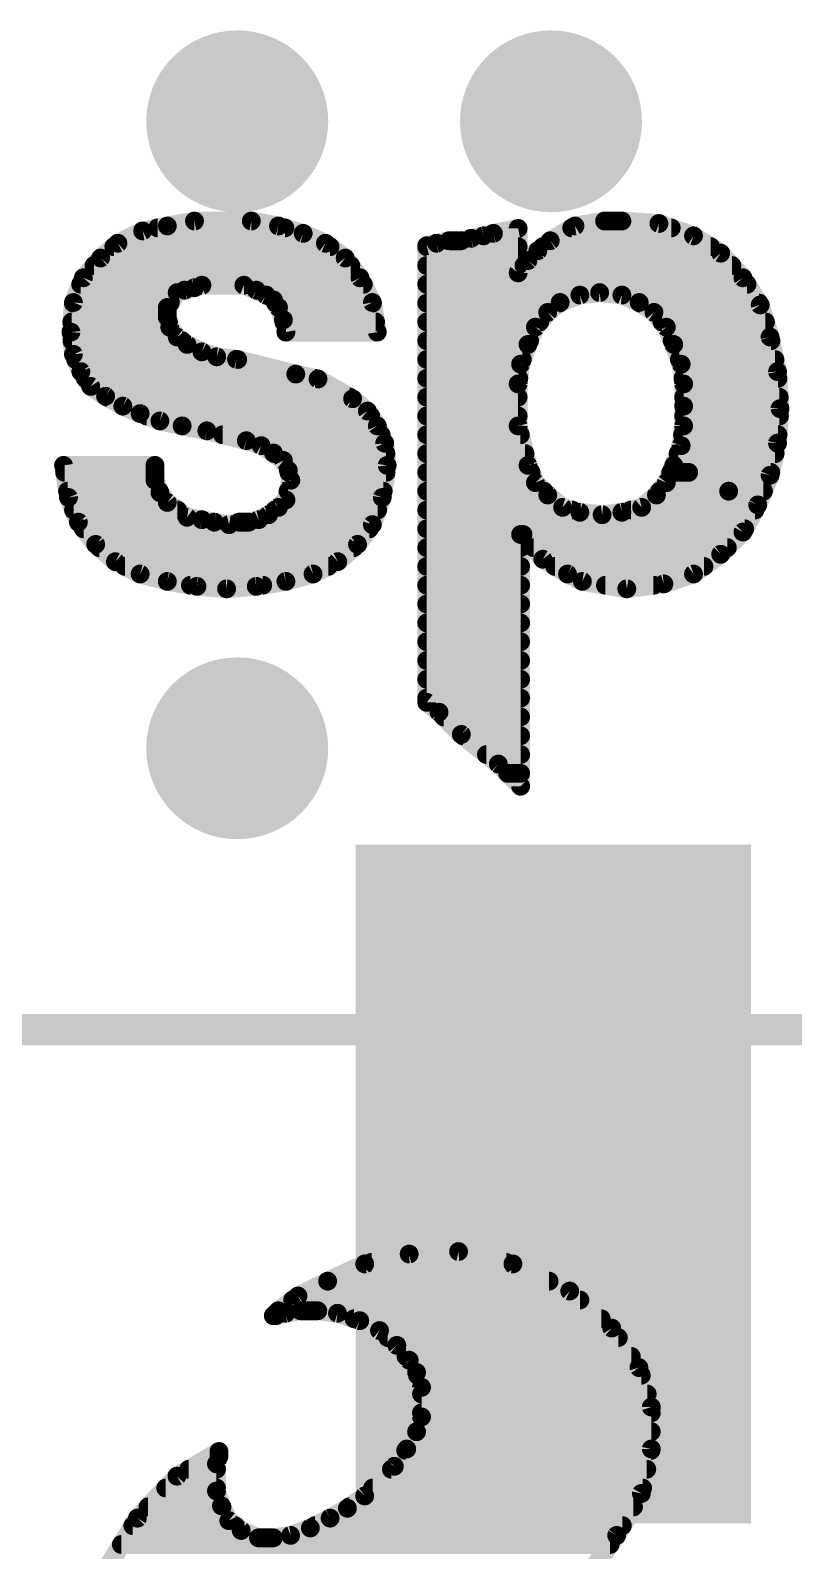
# Model space of a CAD drawing. Extents: x -38 to 69, y -21 to 41.
# Drawn here: x 14.4 to 17.49, y 25.96 to 32.12 of the extents above; entities that cross this region are included whole.
import ezdxf

# ---------------------------------------------------------------- set-up
doc = ezdxf.new("R2010")
doc.units = 0
for name, color, linetype in [('1', 12, 'CONTINUOUS'), ('18', 110, 'CONTINUOUS'), ('21', 41, 'CONTINUOUS'), ('22', 40, 'CONTINUOUS'), ('51', 53, 'CONTINUOUS')]:
    doc.layers.add(name, color=color, linetype=linetype)

# ---------------------------------------------------------------- blocks, each defined once
blk = doc.blocks.new('RECT')
blk.add_solid([(-0.5, -0.5), (0.5, -0.5), (-0.5, 0.5), (0.5, 0.5)])
blk = doc.blocks.new('ROUNDV')
at = {"const_width": 0.5}
blk.add_lwpolyline([(0, -0.25, 1), (0, 0.25, 1), (0, -0.25)], format="xyb", dxfattribs=at)

msp = doc.modelspace()

# ---------------------------------------------------------------- linework, layer by layer
at = {"layer": '21', "const_width": 0.0762}
for points in [[(14.857, 31.306), (14.957, 31.326)], [(14.918, 31.3182), (15.433, 31.3182)], [(14.957, 31.326), (15.067, 31.346)], [(15.067, 31.346), (15.297, 31.346)], [(15.297, 31.346), (15.407, 31.326)], [(15.407, 31.326), (15.507, 31.296)], [(16.277, 31.296), (16.377, 31.316)], [(16.377, 31.316), (16.377, 31.136)], [(16.507, 31.266), (16.607, 31.326)], [(16.594, 31.3182), (16.9968, 31.3182)], [(16.607, 31.326), (16.727, 31.346)], [(16.727, 31.346), (16.797, 31.346)], [(16.797, 31.346), (16.947, 31.336)], [(16.947, 31.336), (17.087, 31.286)], [(14.687, 31.196), (14.757, 31.256)], [(14.757, 31.256), (14.857, 31.306)], [(15.507, 31.296), (15.597, 31.256)], [(15.597, 31.256), (15.677, 31.196)], [(16.007, 31.246), (16.047, 31.256)], [(16.047, 31.256), (16.097, 31.266)], [(16.097, 31.266), (16.147, 31.266)], [(16.147, 31.266), (16.187, 31.276)], [(16.187, 31.276), (16.237, 31.286)], [(16.237, 31.286), (16.277, 31.296)], [(16.457, 31.226), (16.507, 31.266)], [(17.087, 31.286), (17.197, 31.216)], [(14.617, 31.116), (14.687, 31.196)], [(14.7407, 31.242), (15.6157, 31.242)], [(15.677, 31.196), (15.737, 31.116)], [(16.007, 29.396), (16.007, 31.246)], [(16.007, 31.242), (16.377, 31.242)], [(16.417, 31.186), (16.457, 31.226)], [(16.477, 31.242), (17.1561, 31.242)], [(17.197, 31.216), (17.287, 31.116)], [(14.6606, 31.1658), (15.6997, 31.1658)], [(16.007, 31.1658), (16.377, 31.1658)], [(16.377, 31.136), (16.417, 31.186)], [(16.4008, 31.1658), (17.2422, 31.1658)], [(14.577, 31.016), (14.617, 31.116)], [(14.6064, 31.0896), (15.7502, 31.0896)], [(15.027, 31.066), (14.997, 31.056)], [(15.067, 31.076), (15.027, 31.066)], [(15.097, 31.086), (15.067, 31.076)], [(15.267, 31.086), (15.097, 31.086)], [(15.317, 31.066), (15.267, 31.086)], [(15.357, 31.046), (15.317, 31.066)], [(15.737, 31.116), (15.787, 31.016)], [(16.007, 31.0896), (17.3038, 31.0896)], [(17.287, 31.116), (17.357, 31.006)], [(14.567, 30.896), (14.577, 31.016)], [(14.5768, 31.0134), (14.9686, 31.0134)], [(14.997, 31.056), (14.957, 30.996)], [(15.387, 31.026), (15.357, 31.046)], [(15.407, 30.996), (15.387, 31.026)], [(15.3954, 31.0134), (15.7874, 31.0134)], [(15.787, 31.016), (15.807, 30.896)], [(16.007, 31.0134), (16.5437, 31.0134)], [(16.547, 31.016), (16.497, 30.976)], [(16.627, 31.046), (16.547, 31.016)], [(16.707, 31.056), (16.627, 31.046)], [(16.797, 31.046), (16.707, 31.056)], [(16.867, 31.016), (16.797, 31.046)], [(16.927, 30.976), (16.867, 31.016)], [(16.8709, 31.0134), (17.3523, 31.0134)], [(17.357, 31.006), (17.397, 30.876)], [(14.957, 30.996), (14.957, 30.956)], [(14.957, 30.956), (14.967, 30.916)], [(15.427, 30.946), (15.407, 30.996)], [(15.437, 30.896), (15.427, 30.946)], [(16.497, 30.976), (16.447, 30.916)], [(16.977, 30.916), (16.927, 30.976)], [(14.577, 30.806), (14.567, 30.896)], [(14.5704, 30.9372), (14.9617, 30.9372)], [(14.967, 30.916), (14.997, 30.876)], [(15.4288, 30.9372), (15.8001, 30.9372)], [(15.807, 30.896), (15.437, 30.896)], [(16.007, 30.9372), (16.4647, 30.9372)], [(16.447, 30.916), (16.417, 30.846)], [(16.9593, 30.9372), (17.3782, 30.9372)], [(17.007, 30.846), (16.977, 30.916)], [(14.5709, 30.861), (15.017, 30.861)], [(14.997, 30.876), (15.037, 30.846)], [(15.037, 30.846), (15.097, 30.816)], [(16.007, 30.861), (16.4234, 30.861)], [(16.417, 30.846), (16.387, 30.766)], [(17.0006, 30.861), (17.4002, 30.861)], [(17.037, 30.766), (17.007, 30.846)], [(17.397, 30.876), (17.427, 30.736)], [(14.607, 30.736), (14.577, 30.806)], [(14.5861, 30.7848), (15.2418, 30.7848)], [(15.097, 30.816), (15.157, 30.796)], [(15.157, 30.796), (15.237, 30.786)], [(15.237, 30.786), (15.477, 30.726)], [(16.007, 30.7848), (16.3941, 30.7848)], [(16.387, 30.766), (16.377, 30.686)], [(17.0299, 30.7848), (17.4165, 30.7848)], [(17.047, 30.686), (17.037, 30.766)], [(14.647, 30.676), (14.607, 30.736)], [(14.6253, 30.7086), (15.5553, 30.7086)], [(15.477, 30.726), (15.567, 30.706)], [(15.567, 30.706), (15.707, 30.626)], [(16.007, 30.7086), (16.3798, 30.7086)], [(17.0442, 30.7086), (17.4288, 30.7086)], [(17.427, 30.736), (17.437, 30.586)], [(14.707, 30.636), (14.647, 30.676)], [(14.777, 30.596), (14.707, 30.636)], [(16.377, 30.686), (16.377, 30.516)], [(17.047, 30.596), (17.047, 30.686)], [(14.7133, 30.6324), (15.6958, 30.6324)], [(14.847, 30.566), (14.777, 30.596)], [(15.707, 30.626), (15.767, 30.576)], [(15.767, 30.576), (15.807, 30.516)], [(16.007, 30.6324), (16.377, 30.6324)], [(17.047, 30.6324), (17.4339, 30.6324)], [(17.047, 30.516), (17.047, 30.596)], [(17.047, 30.596), (17.437, 30.586)], [(17.437, 30.586), (17.047, 30.596)], [(17.437, 30.586), (17.427, 30.446)], [(14.927, 30.536), (14.847, 30.566)], [(14.8731, 30.5562), (15.7802, 30.5562)], [(15.017, 30.516), (14.927, 30.536)], [(15.117, 30.496), (15.017, 30.516)], [(15.807, 30.516), (15.837, 30.446)], [(16.007, 30.5562), (16.377, 30.5562)], [(16.377, 30.516), (16.417, 30.356)], [(17.037, 30.436), (17.047, 30.516)], [(17.047, 30.5562), (17.4349, 30.5562)], [(15.277, 30.456), (15.117, 30.496)], [(15.181, 30.48), (15.8224, 30.48)], [(15.337, 30.436), (15.277, 30.456)], [(16.007, 30.48), (16.386, 30.48)], [(17.0425, 30.48), (17.4294, 30.48)], [(15.387, 30.406), (15.337, 30.436)], [(15.427, 30.376), (15.387, 30.406)], [(15.3899, 30.4038), (15.8417, 30.4038)], [(15.837, 30.446), (15.847, 30.356)], [(16.007, 30.4038), (16.405, 30.4038)], [(17.007, 30.356), (17.037, 30.436)], [(17.0249, 30.4038), (17.4173, 30.4038)], [(17.427, 30.446), (17.397, 30.316)], [(14.557, 30.226), (14.537, 30.356)], [(14.537, 30.356), (14.907, 30.356)], [(14.5414, 30.3276), (14.907, 30.3276)], [(14.907, 30.356), (14.907, 30.296)], [(15.447, 30.336), (15.427, 30.376)], [(15.457, 30.296), (15.447, 30.336)], [(15.4491, 30.3276), (15.8426, 30.3276)], [(15.847, 30.356), (15.827, 30.226)], [(16.007, 30.3276), (16.4292, 30.3276)], [(16.417, 30.356), (16.447, 30.286)], [(16.977, 30.286), (17.007, 30.356)], [(16.9948, 30.3276), (17.0674, 30.3276)], [(17.347, 30.196), (17.007, 30.356)], [(17.007, 30.356), (17.347, 30.196)], [(17.0674, 30.3276), (17.3997, 30.3276)], [(14.907, 30.296), (14.927, 30.246)], [(15.437, 30.216), (15.457, 30.296)], [(16.447, 30.286), (16.497, 30.236)], [(16.937, 30.236), (16.977, 30.286)], [(17.397, 30.316), (17.347, 30.196)], [(14.5531, 30.2514), (14.9248, 30.2514)], [(14.597, 30.126), (14.557, 30.226)], [(14.927, 30.246), (14.957, 30.206)], [(14.957, 30.206), (15.037, 30.146)], [(15.407, 30.186), (15.437, 30.216)], [(15.4459, 30.2514), (15.8309, 30.2514)], [(15.827, 30.226), (15.787, 30.116)], [(16.007, 30.2514), (16.4816, 30.2514)], [(16.497, 30.236), (16.557, 30.186)], [(16.877, 30.186), (16.937, 30.236)], [(16.9493, 30.2514), (17.2293, 30.2514)], [(17.2293, 30.2514), (17.3701, 30.2514)], [(14.5773, 30.1752), (14.9981, 30.1752)], [(15.037, 30.146), (15.097, 30.136)], [(15.327, 30.136), (15.367, 30.156)], [(15.367, 30.156), (15.407, 30.186)], [(15.3926, 30.1752), (15.8085, 30.1752)], [(16.007, 30.1752), (16.5948, 30.1752)], [(16.557, 30.186), (16.627, 30.166)], [(16.627, 30.166), (16.717, 30.156)], [(16.717, 30.156), (16.797, 30.166)], [(16.797, 30.166), (16.877, 30.186)], [(16.8338, 30.1752), (17.3357, 30.1752)], [(17.347, 30.196), (17.287, 30.086)], [(14.667, 30.036), (14.597, 30.126)], [(14.618, 30.099), (15.7743, 30.099)], [(15.097, 30.136), (15.147, 30.126)], [(15.147, 30.126), (15.207, 30.116)], [(15.207, 30.116), (15.247, 30.126)], [(15.247, 30.126), (15.287, 30.126)], [(15.287, 30.126), (15.327, 30.136)], [(15.787, 30.116), (15.727, 30.036)], [(16.007, 30.099), (17.2941, 30.099)], [(17.287, 30.086), (17.197, 29.996)], [(14.747, 29.966), (14.667, 30.036)], [(14.6821, 30.0228), (15.7119, 30.0228)], [(15.727, 30.036), (15.647, 29.966)], [(16.007, 30.0228), (16.387, 30.0228)], [(16.397, 30.076), (16.387, 30.076)], [(16.387, 30.076), (16.387, 29.056)], [(16.477, 29.976), (16.397, 30.076)], [(16.4396, 30.0228), (17.2238, 30.0228)], [(14.847, 29.916), (14.747, 29.966)], [(15.647, 29.966), (15.547, 29.916)], [(16.577, 29.916), (16.477, 29.976)], [(17.197, 29.996), (17.087, 29.916)], [(14.7858, 29.9466), (15.6082, 29.9466)], [(14.957, 29.886), (14.847, 29.916)], [(15.547, 29.916), (15.437, 29.886)], [(16.007, 29.9466), (16.387, 29.9466)], [(16.526, 29.9466), (17.1291, 29.9466)], [(16.637, 29.886), (16.577, 29.916)], [(17.087, 29.916), (16.967, 29.876)], [(15.077, 29.866), (14.957, 29.886)], [(15.0506, 29.8704), (15.3434, 29.8704)], [(15.197, 29.856), (15.077, 29.866)], [(15.317, 29.866), (15.197, 29.856)], [(15.437, 29.886), (15.317, 29.866)], [(16.007, 29.8704), (16.387, 29.8704)], [(16.817, 29.856), (16.637, 29.886)], [(16.7306, 29.8704), (16.925, 29.8704)], [(16.967, 29.876), (16.817, 29.856)], [(16.007, 29.7942), (16.387, 29.7942)], [(16.007, 29.718), (16.387, 29.718)], [(16.007, 29.6418), (16.387, 29.6418)], [(16.007, 29.5656), (16.387, 29.5656)], [(16.007, 29.4894), (16.387, 29.4894)], [(16.007, 29.4132), (16.387, 29.4132)], [(16.057, 29.356), (16.007, 29.396)], [(16.147, 29.266), (16.057, 29.356)], [(16.076, 29.337), (16.387, 29.337)], [(16.297, 29.146), (16.147, 29.266)], [(16.1535, 29.2608), (16.387, 29.2608)], [(16.2488, 29.1846), (16.387, 29.1846)], [(16.387, 29.056), (16.297, 29.146)], [(16.3346, 29.1084), (16.387, 29.1084)]]:
    msp.add_lwpolyline(points, dxfattribs=at)
at = {"layer": '21', "const_width": 0.0381}
for points in [[(14.918, 31.3373, 1), (14.918, 31.2992)], [(14.9536, 31.3447, 1), (14.9604, 31.3073)], [(14.9607, 31.3073, 1), (14.9533, 31.3447)], [(15.067, 31.3651, 1), (15.067, 31.327)], [(15.0704, 31.3273, 1), (15.0636, 31.3647)], [(15.3004, 31.3647, 1), (15.2936, 31.3273)], [(15.297, 31.327, 1), (15.297, 31.3651)], [(15.4125, 31.3442, 1), (15.4015, 31.3078)], [(15.4036, 31.3073, 1), (15.4104, 31.3447)], [(15.433, 31.2992, 1), (15.433, 31.3373)], [(16.3961, 31.316, 1), (16.358, 31.316)], [(16.3807, 31.2973, 1), (16.3733, 31.3347)], [(16.594, 31.3373, 1), (16.594, 31.2992)], [(16.6039, 31.3448, 1), (16.6101, 31.3072)], [(16.6168, 31.3097, 1), (16.5972, 31.3423)], [(16.727, 31.3651, 1), (16.727, 31.327)], [(16.7301, 31.3272, 1), (16.7239, 31.3648)], [(16.7983, 31.365, 1), (16.7957, 31.327)], [(16.797, 31.327, 1), (16.797, 31.3651)], [(16.9534, 31.3539, 1), (16.9406, 31.3181)], [(16.9457, 31.317, 1), (16.9483, 31.355)], [(16.9968, 31.2992, 1), (16.9968, 31.3373)], [(14.7485, 31.273, 1), (14.7655, 31.239)], [(14.7694, 31.2415, 1), (14.7446, 31.2705)], [(14.8533, 31.3247, 1), (14.8607, 31.2873)], [(14.8655, 31.289, 1), (14.8485, 31.323)], [(15.5147, 31.3134, 1), (15.4993, 31.2786)], [(15.5015, 31.2778, 1), (15.5125, 31.3142)], [(15.6084, 31.2712, 1), (15.5856, 31.2408)], [(15.5893, 31.2386, 1), (15.6047, 31.2734)], [(16.0433, 31.2747, 1), (16.0507, 31.2373)], [(16.0516, 31.2375, 1), (16.0424, 31.2745)], [(16.097, 31.2851, 1), (16.097, 31.247)], [(16.1007, 31.2473, 1), (16.0933, 31.2847)], [(16.1424, 31.2845, 1), (16.1516, 31.2475)], [(16.147, 31.247, 1), (16.147, 31.2851)], [(16.1833, 31.2947, 1), (16.1907, 31.2573)], [(16.1916, 31.2575, 1), (16.1824, 31.2945)], [(16.2324, 31.3045, 1), (16.2416, 31.2675)], [(16.2407, 31.2673, 1), (16.2333, 31.3047)], [(16.2733, 31.3147, 1), (16.2807, 31.2773)], [(16.2816, 31.2775, 1), (16.2724, 31.3145)], [(16.4972, 31.2823, 1), (16.5168, 31.2497)], [(16.5189, 31.2511, 1), (16.4951, 31.2809)], [(17.0972, 31.3021, 1), (17.0768, 31.2699)], [(17.0806, 31.2681, 1), (17.0934, 31.3039)], [(14.6746, 31.2105, 1), (14.6994, 31.1815)], [(14.7013, 31.1835, 1), (14.6727, 31.2085)], [(14.7407, 31.2611, 1), (14.7407, 31.223)], [(15.6157, 31.223, 1), (15.6157, 31.2611)], [(15.6922, 31.2074, 1), (15.6618, 31.1846)], [(15.6656, 31.1808, 1), (15.6884, 31.2112)], [(16.0261, 31.246, 1), (15.988, 31.246)], [(16.0024, 31.2645, 1), (16.0116, 31.2275)], [(16.007, 31.2611, 1), (16.007, 31.223)], [(16.377, 31.223, 1), (16.377, 31.2611)], [(16.4451, 31.2409, 1), (16.4689, 31.2111)], [(16.4705, 31.2125, 1), (16.4435, 31.2395)], [(16.477, 31.2611, 1), (16.477, 31.223)], [(17.1561, 31.223, 1), (17.1561, 31.2611)], [(17.2112, 31.2287, 1), (17.1828, 31.2033)], [(17.1868, 31.1999, 1), (17.2072, 31.2321)], [(14.6606, 31.1849, 1), (14.6606, 31.1468)], [(15.6997, 31.1468, 1), (15.6997, 31.1849)], [(16.007, 31.1849, 1), (16.007, 31.1468)], [(16.3621, 31.1479, 1), (16.3919, 31.1241)], [(16.377, 31.1468, 1), (16.377, 31.1849)], [(16.4008, 31.1849, 1), (16.4008, 31.1468)], [(16.4035, 31.1995, 1), (16.4305, 31.1725)], [(16.4319, 31.1741, 1), (16.4021, 31.1979)], [(17.2422, 31.1468, 1), (17.2422, 31.1849)], [(14.6064, 31.1087, 1), (14.6064, 31.0706)], [(14.6027, 31.1285, 1), (14.6313, 31.1035)], [(14.6347, 31.1089, 1), (14.5993, 31.1231)], [(15.0224, 31.0845, 1), (15.0316, 31.0475)], [(15.033, 31.0479, 1), (15.021, 31.0841)], [(15.061, 31.0941, 1), (15.073, 31.0579)], [(15.0716, 31.0575, 1), (15.0624, 31.0945)], [(15.097, 31.1051, 1), (15.097, 31.067)], [(15.103, 31.0679, 1), (15.091, 31.1041)], [(15.2741, 31.1037, 1), (15.2599, 31.0683)], [(15.267, 31.067, 1), (15.267, 31.1051)], [(15.3255, 31.083, 1), (15.3085, 31.049)], [(15.3099, 31.0483, 1), (15.3241, 31.0837)], [(15.754, 31.1245, 1), (15.72, 31.1075)], [(15.7218, 31.1046, 1), (15.7522, 31.1274)], [(15.7502, 31.0706, 1), (15.7502, 31.1087)], [(16.007, 31.1087, 1), (16.007, 31.0706)], [(16.358, 31.136, 1), (16.3961, 31.136)], [(17.3031, 31.1262, 1), (17.2709, 31.1058)], [(17.2728, 31.1033, 1), (17.3012, 31.1287)], [(17.3038, 31.0706, 1), (17.3038, 31.1087)], [(14.5768, 31.0325, 1), (14.5768, 30.9944)], [(14.596, 31.0144, 1), (14.558, 31.0176)], [(14.5593, 31.0231, 1), (14.5947, 31.0089)], [(14.9686, 30.9944, 1), (14.9686, 31.0325)], [(14.991, 31.0741, 1), (15.003, 31.0379)], [(15.0129, 31.0454, 1), (14.9811, 31.0666)], [(15.3676, 31.0619, 1), (15.3464, 31.0301)], [(15.3485, 31.029, 1), (15.3655, 31.063)], [(15.4029, 31.0366, 1), (15.3711, 31.0154)], [(15.3954, 31.0325, 1), (15.3954, 30.9944)], [(15.3764, 31.0101, 1), (15.3976, 31.0419)], [(15.8058, 31.0191, 1), (15.7682, 31.0129)], [(15.77, 31.0075, 1), (15.804, 31.0245)], [(15.7874, 30.9944, 1), (15.7874, 31.0325)], [(16.007, 31.0325, 1), (16.007, 30.9944)], [(16.5403, 31.0338, 1), (16.5537, 30.9982)], [(16.5589, 31.0011, 1), (16.5351, 31.0309)], [(16.5437, 30.9944, 1), (16.5437, 31.0325)], [(16.6246, 31.0649, 1), (16.6294, 31.0271)], [(16.6337, 31.0282, 1), (16.6203, 31.0638)], [(16.7091, 31.0749, 1), (16.7049, 31.0371)], [(16.7094, 31.0371, 1), (16.7046, 31.0749)], [(16.8045, 31.0635, 1), (16.7895, 31.0285)], [(16.7949, 31.0271, 1), (16.7991, 31.0649)], [(16.8776, 31.0319, 1), (16.8564, 31.0001)], [(16.8709, 31.0325, 1), (16.8709, 30.9944)], [(16.8595, 30.9985, 1), (16.8745, 31.0335)], [(17.3752, 31.0116, 1), (17.3388, 31.0004)], [(17.3523, 30.9944, 1), (17.3523, 31.0325)], [(14.9411, 31.0066, 1), (14.9729, 30.9854)], [(14.9755, 30.9606, 1), (14.9385, 30.9514)], [(14.9761, 30.996, 1), (14.938, 30.996)], [(15.4247, 31.0031, 1), (15.3893, 30.9889)], [(15.3911, 30.9854, 1), (15.4229, 31.0066)], [(15.4457, 30.9497, 1), (15.4083, 30.9423)], [(16.4851, 30.9909, 1), (16.5089, 30.9611)], [(16.5116, 30.9638, 1), (16.4824, 30.9882)], [(16.9416, 30.9882, 1), (16.9124, 30.9638)], [(16.9164, 30.9601, 1), (16.9376, 30.9919)], [(17.3409, 30.9958, 1), (17.3731, 31.0162)], [(14.5859, 30.8981, 1), (14.5481, 30.8939)], [(14.5704, 30.9563, 1), (14.5704, 30.9182)], [(14.938, 30.956, 1), (14.9761, 30.956)], [(14.9822, 30.9274, 1), (14.9518, 30.9046)], [(14.9485, 30.9114, 1), (14.9855, 30.9206)], [(14.9617, 30.9182, 1), (14.9617, 30.9563)], [(15.4093, 30.9389, 1), (15.4447, 30.9531)], [(15.4288, 30.9563, 1), (15.4288, 30.9182)], [(15.437, 30.9151, 1), (15.437, 30.877)], [(15.4183, 30.8923, 1), (15.4557, 30.8997)], [(15.7882, 30.8929, 1), (15.8258, 30.8991)], [(15.8001, 30.9182, 1), (15.8001, 30.9563)], [(15.807, 30.877, 1), (15.807, 30.9151)], [(16.007, 30.9563, 1), (16.007, 30.9182)], [(16.4324, 30.9282, 1), (16.4616, 30.9038)], [(16.4645, 30.9085, 1), (16.4295, 30.9235)], [(16.4647, 30.9182, 1), (16.4647, 30.9563)], [(16.9593, 30.9563, 1), (16.9593, 30.9182)], [(16.9945, 30.9235, 1), (16.9595, 30.9085)], [(16.9624, 30.9038, 1), (16.9916, 30.9282)], [(17.3782, 30.9182, 1), (17.3782, 30.9563)], [(14.548, 30.8976, 1), (14.586, 30.8944)], [(14.5709, 30.8801, 1), (14.5709, 30.842)], [(15.0084, 30.8912, 1), (14.9856, 30.8608)], [(14.9818, 30.8646, 1), (15.0122, 30.8874)], [(15.017, 30.842, 1), (15.017, 30.8801)], [(15.0455, 30.863, 1), (15.0285, 30.829)], [(15.0256, 30.8308, 1), (15.0484, 30.8612)], [(16.007, 30.8801, 1), (16.007, 30.842)], [(16.3995, 30.8535, 1), (16.4345, 30.8385)], [(16.4348, 30.8393, 1), (16.3992, 30.8527)], [(16.4234, 30.842, 1), (16.4234, 30.8801)], [(17.0006, 30.8801, 1), (17.0006, 30.842)], [(17.0248, 30.8527, 1), (16.9892, 30.8393)], [(16.9895, 30.8385, 1), (17.0245, 30.8535)], [(17.4156, 30.88, 1), (17.3784, 30.872)], [(17.3788, 30.8704, 1), (17.4152, 30.8816)], [(17.4002, 30.842, 1), (17.4002, 30.8801)], [(14.5945, 30.8135, 1), (14.5595, 30.7985)], [(14.5581, 30.8039, 1), (14.5959, 30.8081)], [(14.5861, 30.8039, 1), (14.5861, 30.7658)], [(15.103, 30.8341, 1), (15.091, 30.7979)], [(15.0885, 30.799, 1), (15.1055, 30.833)], [(15.1594, 30.8149, 1), (15.1546, 30.7771)], [(15.151, 30.7779, 1), (15.163, 30.8141)], [(15.2416, 30.8045, 1), (15.2324, 30.7675)], [(15.2346, 30.7671, 1), (15.2394, 30.8049)], [(15.2418, 30.7658, 1), (15.2418, 30.8039)], [(16.007, 30.8039, 1), (16.007, 30.7658)], [(16.4059, 30.7636, 1), (16.3681, 30.7684)], [(16.3941, 30.7658, 1), (16.3941, 30.8039)], [(17.0299, 30.8039, 1), (17.0299, 30.7658)], [(17.0559, 30.7684, 1), (17.0181, 30.7636)], [(17.4165, 30.7658, 1), (17.4165, 30.8039)], [(14.6229, 30.7466, 1), (14.5911, 30.7254)], [(14.5895, 30.7285, 1), (14.6245, 30.7435)], [(14.6253, 30.7277, 1), (14.6253, 30.6896)], [(15.4811, 30.7446, 1), (15.4729, 30.7074)], [(15.4724, 30.7075, 1), (15.4816, 30.7445)], [(15.5765, 30.7225, 1), (15.5575, 30.6895)], [(15.5553, 30.6896, 1), (15.5553, 30.7277)], [(15.5629, 30.6874, 1), (15.5711, 30.7246)], [(16.007, 30.7277, 1), (16.007, 30.6896)], [(16.3692, 30.7727, 1), (16.4048, 30.7593)], [(16.3798, 30.6896, 1), (16.3798, 30.7277)], [(17.0192, 30.7593, 1), (17.0548, 30.7727)], [(17.0442, 30.7277, 1), (17.0442, 30.6896)], [(17.446, 30.7373, 1), (17.408, 30.7347)], [(17.4084, 30.732, 1), (17.4456, 30.74)], [(17.4288, 30.6896, 1), (17.4288, 30.7277)], [(14.6576, 30.6919, 1), (14.6364, 30.6601)], [(14.6311, 30.6654, 1), (14.6629, 30.6866)], [(14.7165, 30.6525, 1), (14.6975, 30.6195)], [(14.6964, 30.6201, 1), (14.7176, 30.6519)], [(16.3581, 30.6884, 1), (16.3959, 30.6836)], [(16.3961, 30.686, 1), (16.358, 30.686)], [(17.0661, 30.686, 1), (17.028, 30.686)], [(17.0281, 30.6836, 1), (17.0659, 30.6884)], [(14.7133, 30.6515, 1), (14.7133, 30.6134)], [(14.7845, 30.6135, 1), (14.7695, 30.5785)], [(14.7675, 30.5795, 1), (14.7865, 30.6125)], [(15.7192, 30.6406, 1), (15.6948, 30.6114)], [(15.6958, 30.6134, 1), (15.6958, 30.6515)], [(15.6975, 30.6095, 1), (15.7165, 30.6425)], [(15.7829, 30.5866, 1), (15.7511, 30.5654)], [(15.7548, 30.5614, 1), (15.7792, 30.5906)], [(16.007, 30.6515, 1), (16.007, 30.6134)], [(16.377, 30.6134, 1), (16.377, 30.6515)], [(17.047, 30.6515, 1), (17.047, 30.6134)], [(17.0661, 30.596, 1), (17.028, 30.596)], [(17.0475, 30.615, 1), (17.0465, 30.577)], [(17.0475, 30.615, 1), (17.0465, 30.577)], [(17.028, 30.596, 1), (17.0661, 30.596)], [(17.456, 30.5846, 1), (17.418, 30.5874)], [(17.4339, 30.6134, 1), (17.4339, 30.6515)], [(17.4365, 30.567, 1), (17.4375, 30.605)], [(17.4365, 30.567, 1), (17.4375, 30.605)], [(14.8537, 30.5838, 1), (14.8403, 30.5482)], [(14.8395, 30.5485, 1), (14.8545, 30.5835)], [(14.8731, 30.5753, 1), (14.8731, 30.5372)], [(14.9311, 30.5546, 1), (14.9229, 30.5174)], [(14.9203, 30.5182, 1), (14.9337, 30.5538)], [(15.0207, 30.5347, 1), (15.0133, 30.4973)], [(15.0129, 30.4974, 1), (15.0211, 30.5346)], [(15.7802, 30.5372, 1), (15.7802, 30.5753)], [(15.8245, 30.5235, 1), (15.7895, 30.5085)], [(16.007, 30.5753, 1), (16.007, 30.5372)], [(16.3955, 30.5206, 1), (16.3585, 30.5114)], [(16.377, 30.5372, 1), (16.377, 30.5753)], [(17.047, 30.5753, 1), (17.047, 30.5372)], [(17.0659, 30.5136, 1), (17.0281, 30.5184)], [(17.418, 30.5847, 1), (17.456, 30.5873)], [(17.4349, 30.5372, 1), (17.4349, 30.5753)], [(15.1216, 30.5145, 1), (15.1124, 30.4775)], [(15.1133, 30.4773, 1), (15.1207, 30.5147)], [(15.181, 30.4991, 1), (15.181, 30.461)], [(15.283, 30.4741, 1), (15.271, 30.4379)], [(15.2724, 30.4375, 1), (15.2816, 30.4745)], [(15.7911, 30.5054, 1), (15.8229, 30.5266)], [(15.8224, 30.461, 1), (15.8224, 30.4991)], [(16.007, 30.4991, 1), (16.007, 30.461)], [(16.358, 30.516, 1), (16.3961, 30.516)], [(16.386, 30.461, 1), (16.386, 30.4991)], [(17.0425, 30.4991, 1), (17.0425, 30.461)], [(17.028, 30.516, 1), (17.0661, 30.516)], [(17.4294, 30.461, 1), (17.4294, 30.4991)], [(15.3468, 30.4523, 1), (15.3272, 30.4197)], [(15.331, 30.4179, 1), (15.343, 30.4541)], [(15.3984, 30.4212, 1), (15.3756, 30.3908)], [(15.3899, 30.4229, 1), (15.3899, 30.3848)], [(15.3772, 30.3897, 1), (15.3968, 30.4223)], [(15.8559, 30.4481, 1), (15.8181, 30.4439)], [(15.8195, 30.4385, 1), (15.8545, 30.4535)], [(15.8417, 30.3848, 1), (15.8417, 30.4229)], [(16.007, 30.4229, 1), (16.007, 30.3848)], [(16.405, 30.3848, 1), (16.405, 30.4229)], [(17.0249, 30.4229, 1), (17.0249, 30.3848)], [(17.0181, 30.4384, 1), (17.0559, 30.4336)], [(17.0548, 30.4293, 1), (17.0192, 30.4427)], [(17.408, 30.4474, 1), (17.446, 30.4446)], [(17.4456, 30.4417, 1), (17.4084, 30.4503)], [(17.4173, 30.3848, 1), (17.4173, 30.4229)], [(14.5558, 30.3589, 1), (14.5182, 30.3531)], [(14.537, 30.3751, 1), (14.537, 30.337)], [(14.5414, 30.3467, 1), (14.5414, 30.3086)], [(14.9261, 30.356, 1), (14.888, 30.356)], [(14.907, 30.337, 1), (14.907, 30.3751)], [(14.907, 30.3086, 1), (14.907, 30.3467)], [(15.444, 30.3845, 1), (15.41, 30.3675)], [(15.4156, 30.3608, 1), (15.4384, 30.3912)], [(15.4655, 30.3406, 1), (15.4285, 30.3314)], [(15.43, 30.3275, 1), (15.464, 30.3445)], [(15.4491, 30.3467, 1), (15.4491, 30.3086)], [(15.8281, 30.3539, 1), (15.8659, 30.3581)], [(15.8658, 30.3531, 1), (15.8282, 30.3589)], [(15.8426, 30.3086, 1), (15.8426, 30.3467)], [(16.007, 30.3467, 1), (16.007, 30.3086)], [(16.4345, 30.3635, 1), (16.3995, 30.3485)], [(16.3985, 30.3514, 1), (16.4355, 30.3606)], [(16.4292, 30.3086, 1), (16.4292, 30.3467)], [(16.9948, 30.3467, 1), (16.9948, 30.3086)], [(17.0151, 30.3732, 1), (16.9989, 30.3388)], [(17.0151, 30.3732, 1), (16.9989, 30.3388)], [(16.9892, 30.3627, 1), (17.0248, 30.3493)], [(17.0245, 30.3485, 1), (16.9895, 30.3635)], [(17.0674, 30.3467, 1), (17.0674, 30.3086)], [(17.0674, 30.3086, 1), (17.0674, 30.3467)], [(17.3997, 30.3086, 1), (17.3997, 30.3467)], [(14.9247, 30.3031, 1), (14.8893, 30.2889)], [(14.888, 30.296, 1), (14.9261, 30.296)], [(15.4755, 30.2914, 1), (15.4385, 30.3006)], [(15.4385, 30.2914, 1), (15.4755, 30.3006)], [(16.4605, 30.2995, 1), (16.4335, 30.2725)], [(16.4295, 30.2785, 1), (16.4645, 30.2935)], [(16.9595, 30.2935, 1), (16.9945, 30.2785)], [(16.9919, 30.2741, 1), (16.9621, 30.2979)], [(17.3784, 30.3203, 1), (17.4156, 30.3117)], [(17.4146, 30.3087, 1), (17.3794, 30.3233)], [(14.5531, 30.2705, 1), (14.5531, 30.2324)], [(14.5747, 30.2331, 1), (14.5393, 30.2189)], [(14.5382, 30.2231, 1), (14.5758, 30.2289)], [(14.9422, 30.2574, 1), (14.9118, 30.2346)], [(14.9093, 30.2389, 1), (14.9447, 30.2531)], [(14.9248, 30.2324, 1), (14.9248, 30.2705)], [(14.9684, 30.2212, 1), (14.9456, 30.1908)], [(15.4505, 30.2025, 1), (15.4235, 30.2295)], [(15.4459, 30.2705, 1), (15.4459, 30.2324)], [(15.8082, 30.2289, 1), (15.8458, 30.2231)], [(15.8449, 30.2195, 1), (15.8091, 30.2325)], [(15.8309, 30.2324, 1), (15.8309, 30.2705)], [(16.007, 30.2705, 1), (16.007, 30.2324)], [(16.5092, 30.2506, 1), (16.4848, 30.2214)], [(16.4816, 30.2324, 1), (16.4816, 30.2705)], [(16.4835, 30.2225, 1), (16.5105, 30.2495)], [(16.9221, 30.2479, 1), (16.9519, 30.2241)], [(16.9492, 30.2214, 1), (16.9248, 30.2506)], [(16.9493, 30.2705, 1), (16.9493, 30.2324)], [(17.2293, 30.2705, 1), (17.2293, 30.2324)], [(17.2293, 30.2324, 1), (17.2293, 30.2705)], [(17.3701, 30.2324, 1), (17.3701, 30.2705)], [(14.5773, 30.1943, 1), (14.5773, 30.1562)], [(14.9418, 30.1946, 1), (14.9722, 30.2174)], [(14.9981, 30.1562, 1), (14.9981, 30.1943)], [(15.0401, 30.1648, 1), (15.0339, 30.1272)], [(15.0256, 30.1308, 1), (15.0484, 30.1612)], [(15.3556, 30.1712, 1), (15.3784, 30.1408)], [(15.3755, 30.139, 1), (15.3585, 30.173)], [(15.3926, 30.1943, 1), (15.3926, 30.1562)], [(15.3935, 30.1995, 1), (15.4205, 30.1725)], [(15.4184, 30.1708, 1), (15.3956, 30.2012)], [(15.4185, 30.2206, 1), (15.4555, 30.2114)], [(15.8085, 30.1562, 1), (15.8085, 30.1943)], [(16.007, 30.1943, 1), (16.007, 30.1562)], [(16.5622, 30.2043, 1), (16.5518, 30.1677)], [(16.5448, 30.1714, 1), (16.5692, 30.2006)], [(16.5948, 30.1562, 1), (16.5948, 30.1943)], [(16.6291, 30.1849, 1), (16.6249, 30.1471)], [(16.6218, 30.1477, 1), (16.6322, 30.1843)], [(16.7146, 30.1749, 1), (16.7194, 30.1371)], [(16.7149, 30.1371, 1), (16.7191, 30.1749)], [(16.7924, 30.1845, 1), (16.8016, 30.1475)], [(16.7994, 30.1471, 1), (16.7946, 30.1849)], [(16.8338, 30.1943, 1), (16.8338, 30.1562)], [(16.8648, 30.2006, 1), (16.8892, 30.1714)], [(16.8816, 30.1675, 1), (16.8724, 30.2045)], [(17.3294, 30.2033, 1), (17.3646, 30.1887)], [(17.3637, 30.1869, 1), (17.3303, 30.2051)], [(17.3357, 30.1562, 1), (17.3357, 30.1943)], [(17.3389, 30.1788, 1), (17.3551, 30.2132)], [(17.3389, 30.1788, 1), (17.3551, 30.2132)], [(14.612, 30.1377, 1), (14.582, 30.1143)], [(14.5793, 30.1189, 1), (14.6147, 30.1331)], [(14.618, 30.1181, 1), (14.618, 30.08)], [(15.1007, 30.1547, 1), (15.0933, 30.1173)], [(15.0939, 30.1172, 1), (15.1001, 30.1548)], [(15.1501, 30.1448, 1), (15.1439, 30.1072)], [(15.1433, 30.1073, 1), (15.1507, 30.1447)], [(15.2024, 30.1345, 1), (15.2116, 30.0975)], [(15.2039, 30.0972, 1), (15.2101, 30.1348)], [(15.247, 30.1451, 1), (15.247, 30.107)], [(15.2516, 30.1075, 1), (15.2424, 30.1445)], [(15.2824, 30.1445, 1), (15.2916, 30.1075)], [(15.287, 30.107, 1), (15.287, 30.1451)], [(15.3185, 30.153, 1), (15.3355, 30.119)], [(15.3316, 30.1175, 1), (15.3224, 30.1545)], [(15.7691, 30.1225, 1), (15.8049, 30.1095)], [(15.8022, 30.1046, 1), (15.7718, 30.1274)], [(15.7743, 30.08, 1), (15.7743, 30.1181)], [(16.007, 30.1181, 1), (16.007, 30.08)], [(17.3005, 30.0725, 1), (17.2735, 30.0995)], [(17.2941, 30.08, 1), (17.2941, 30.1181)], [(14.6795, 30.0503, 1), (14.6545, 30.0217)], [(14.652, 30.0243, 1), (14.682, 30.0477)], [(14.6821, 30.0419, 1), (14.6821, 30.0038)], [(15.7118, 30.0474, 1), (15.7422, 30.0246)], [(15.7119, 30.0038, 1), (15.7119, 30.0419)], [(15.7395, 30.0217, 1), (15.7145, 30.0503)], [(16.007, 30.0419, 1), (16.007, 30.0038)], [(16.387, 30.0951, 1), (16.387, 30.057)], [(16.4061, 30.076, 1), (16.368, 30.076)], [(16.4119, 30.0879, 1), (16.3821, 30.0641)], [(16.387, 30.0038, 1), (16.387, 30.0419)], [(16.397, 30.057, 1), (16.397, 30.0951)], [(16.4396, 30.0419, 1), (16.4396, 30.0038)], [(17.2238, 30.0038, 1), (17.2238, 30.0419)], [(17.2703, 30.0951, 1), (17.3037, 30.0769)], [(14.7555, 29.983, 1), (14.7385, 29.949)], [(14.7345, 29.9517, 1), (14.7595, 29.9803)], [(15.6345, 29.9803, 1), (15.6595, 29.9517)], [(15.6555, 29.949, 1), (15.6385, 29.983)], [(16.4868, 29.9923, 1), (16.4672, 29.9597)], [(16.4621, 29.9641, 1), (16.4919, 29.9879)], [(17.1835, 30.0095, 1), (17.2105, 29.9825)], [(17.2082, 29.9806, 1), (17.1858, 30.0114)], [(14.7858, 29.9657, 1), (14.7858, 29.9276)], [(14.852, 29.9344, 1), (14.842, 29.8976)], [(14.8385, 29.899, 1), (14.8555, 29.933)], [(15.5385, 29.933, 1), (15.5555, 29.899)], [(15.552, 29.8976, 1), (15.542, 29.9344)], [(15.6082, 29.9276, 1), (15.6082, 29.9657)], [(16.007, 29.9657, 1), (16.007, 29.9276)], [(16.387, 29.9276, 1), (16.387, 29.9657)], [(16.526, 29.9657, 1), (16.526, 29.9276)], [(16.5855, 29.933, 1), (16.5685, 29.899)], [(16.5672, 29.8997, 1), (16.5868, 29.9323)], [(17.0758, 29.9314, 1), (17.0982, 29.9006)], [(17.093, 29.8979, 1), (17.081, 29.9341)], [(17.1291, 29.9276, 1), (17.1291, 29.9657)], [(14.9601, 29.9048, 1), (14.9539, 29.8672)], [(14.952, 29.8676, 1), (14.962, 29.9044)], [(15.0506, 29.8895, 1), (15.0506, 29.8514)], [(15.0786, 29.885, 1), (15.0754, 29.847)], [(15.0739, 29.8472, 1), (15.0801, 29.8848)], [(15.1954, 29.875, 1), (15.1986, 29.837)], [(15.1954, 29.837, 1), (15.1986, 29.875)], [(15.3139, 29.8848, 1), (15.3201, 29.8472)], [(15.3186, 29.847, 1), (15.3154, 29.885)], [(15.3434, 29.8514, 1), (15.3434, 29.8895)], [(15.432, 29.9044, 1), (15.442, 29.8676)], [(15.4401, 29.8672, 1), (15.4339, 29.9048)], [(16.007, 29.8895, 1), (16.007, 29.8514)], [(16.387, 29.8514, 1), (16.387, 29.8895)], [(16.6401, 29.9048, 1), (16.6339, 29.8672)], [(16.6285, 29.869, 1), (16.6455, 29.903)], [(16.7306, 29.8895, 1), (16.7306, 29.8514)], [(16.8145, 29.8749, 1), (16.8195, 29.8371)], [(16.8139, 29.8372, 1), (16.8201, 29.8748)], [(16.925, 29.8514, 1), (16.925, 29.8895)], [(16.961, 29.8941, 1), (16.973, 29.8579)], [(16.9695, 29.8571, 1), (16.9645, 29.8949)], [(16.007, 29.8133, 1), (16.007, 29.7752)], [(16.387, 29.7752, 1), (16.387, 29.8133)], [(16.007, 29.737, 1), (16.007, 29.6989)], [(16.387, 29.6989, 1), (16.387, 29.737)], [(16.007, 29.6608, 1), (16.007, 29.6227)], [(16.387, 29.6227, 1), (16.387, 29.6608)], [(16.007, 29.5846, 1), (16.007, 29.5465)], [(16.387, 29.5465, 1), (16.387, 29.5846)], [(16.007, 29.5084, 1), (16.007, 29.4703)], [(16.387, 29.4703, 1), (16.387, 29.5084)], [(16.007, 29.4322, 1), (16.007, 29.3941)], [(16.387, 29.3941, 1), (16.387, 29.4322)], [(16.0189, 29.4109, 1), (15.9951, 29.3811)], [(15.988, 29.396, 1), (16.0261, 29.396)], [(16.0705, 29.3695, 1), (16.0435, 29.3425)], [(16.0451, 29.3411, 1), (16.0689, 29.3709)], [(16.076, 29.356, 1), (16.076, 29.3179)], [(16.387, 29.3179, 1), (16.387, 29.356)], [(16.1589, 29.2809, 1), (16.1351, 29.2511)], [(16.1335, 29.2525, 1), (16.1605, 29.2795)], [(16.1535, 29.2798, 1), (16.1535, 29.2417)], [(16.387, 29.2417, 1), (16.387, 29.2798)], [(16.2488, 29.2036, 1), (16.2488, 29.1655)], [(16.387, 29.1655, 1), (16.387, 29.2036)], [(16.3105, 29.1595, 1), (16.2835, 29.1325)], [(16.2851, 29.1311, 1), (16.3089, 29.1609)], [(16.3346, 29.1275, 1), (16.3346, 29.0894)], [(16.387, 29.0894, 1), (16.387, 29.1275)], [(16.368, 29.056, 1), (16.4061, 29.056)], [(16.3735, 29.0425, 1), (16.4005, 29.0695)]]:
    msp.add_lwpolyline(points, format="xyb", dxfattribs=at)
at = {"layer": '22', "const_width": 0.0762}
for points in [[(15.756, 27.121), (15.936, 27.161)], [(15.7839, 27.1272), (16.3287, 27.1272)], [(15.936, 27.161), (16.136, 27.171)], [(16.136, 27.171), (16.356, 27.121)], [(15.606, 27.051), (15.756, 27.121)], [(16.356, 27.121), (16.586, 27.011)], [(15.486, 26.991), (15.606, 27.051)], [(15.606, 27.051), (16.5024, 27.051)], [(16.586, 27.011), (16.756, 26.861)], [(15.406, 26.931), (15.486, 26.991)], [(15.4644, 26.9748), (16.627, 26.9748)], [(15.386, 26.911), (15.406, 26.931)], [(15.396, 26.911), (15.386, 26.911)], [(15.436, 26.921), (15.396, 26.911)], [(15.496, 26.931), (15.436, 26.921)], [(15.566, 26.931), (15.496, 26.931)], [(15.646, 26.921), (15.566, 26.931)], [(15.736, 26.891), (15.646, 26.921)], [(15.7132, 26.8986), (16.7134, 26.8986)], [(15.816, 26.851), (15.736, 26.891)], [(15.886, 26.791), (15.816, 26.851)], [(15.8494, 26.8224), (16.7825, 26.8224)], [(16.756, 26.861), (16.866, 26.701)], [(15.936, 26.731), (15.886, 26.791)], [(15.9233, 26.7462), (16.8349, 26.7462)], [(15.966, 26.681), (15.936, 26.731)], [(16.866, 26.701), (16.916, 26.541)], [(15.986, 26.621), (15.966, 26.681)], [(15.9697, 26.67), (16.8757, 26.67)], [(15.986, 26.501), (15.986, 26.621)], [(15.986, 26.5938), (16.8995, 26.5938)], [(15.986, 26.5176), (16.916, 26.5176)], [(16.916, 26.541), (16.916, 26.371)], [(15.966, 26.441), (15.986, 26.501)], [(15.926, 26.371), (15.966, 26.441)], [(15.9661, 26.4414), (16.916, 26.4414)], [(14.996, 26.261), (15.166, 26.361)], [(15.166, 26.341), (15.156, 26.311)], [(15.166, 26.361), (15.166, 26.341)], [(15.876, 26.301), (15.926, 26.371)], [(15.9219, 26.3652), (16.9147, 26.3652)], [(16.916, 26.371), (16.876, 26.191)], [(14.836, 26.091), (14.996, 26.261)], [(15.0436, 26.289), (15.156, 26.289)], [(15.156, 26.311), (15.156, 26.201)], [(15.756, 26.181), (15.876, 26.301)], [(15.864, 26.289), (16.8978, 26.289)], [(14.9506, 26.2128), (15.156, 26.2128)], [(15.156, 26.201), (15.176, 26.141)], [(15.7878, 26.2128), (16.8808, 26.2128)], [(15.176, 26.141), (15.206, 26.081)], [(15.686, 26.131), (15.756, 26.181)], [(16.876, 26.191), (16.776, 26.021)], [(14.696, 25.861), (14.836, 26.091)], [(14.8789, 26.1366), (15.1782, 26.1366)], [(15.206, 26.081), (15.256, 26.041)], [(15.536, 26.051), (15.616, 26.091)], [(15.616, 26.091), (15.686, 26.131)], [(15.6938, 26.1366), (16.844, 26.1366)], [(14.8174, 26.0604), (15.2317, 26.0604)], [(15.256, 26.041), (15.326, 26.011)], [(15.386, 26.011), (15.456, 26.021)], [(15.456, 26.021), (15.536, 26.051)], [(15.5548, 26.0604), (16.7992, 26.0604)], [(16.776, 26.021), (16.646, 25.841)], [(14.771, 25.9842), (16.7494, 25.9842)], [(15.326, 26.011), (15.386, 26.011)]]:
    msp.add_lwpolyline(points, dxfattribs=at)
at = {"layer": '22', "const_width": 0.0381}
for points in [[(15.7839, 27.1463, 1), (15.7839, 27.1082)], [(15.935, 27.18, 1), (15.937, 27.142)], [(15.9401, 27.1424, 1), (15.9319, 27.1796)], [(16.1402, 27.1896, 1), (16.1318, 27.1524)], [(16.137, 27.152, 1), (16.135, 27.19)], [(16.3287, 27.1082, 1), (16.3287, 27.1463)], [(15.7519, 27.1396, 1), (15.7601, 27.1024)], [(15.7641, 27.1037, 1), (15.7479, 27.1383)], [(16.3642, 27.1382, 1), (16.3478, 27.1038)], [(16.3518, 27.1024, 1), (16.3602, 27.1396)], [(15.5979, 27.0683, 1), (15.6141, 27.0337)], [(15.606, 27.0701, 1), (15.606, 27.032)], [(15.6145, 27.034, 1), (15.5975, 27.068)], [(16.5024, 27.032, 1), (16.5024, 27.0701)], [(16.5986, 27.0253, 1), (16.5734, 26.9967)], [(16.5778, 26.9938, 1), (16.5942, 27.0282)], [(15.4644, 26.9939, 1), (15.4644, 26.9558)], [(15.4775, 27.008, 1), (15.4945, 26.974)], [(15.4974, 26.9758, 1), (15.4746, 27.0062)], [(16.627, 26.9558, 1), (16.627, 26.9939)], [(15.386, 26.9301, 1), (15.386, 26.892)], [(15.3725, 26.9245, 1), (15.3995, 26.8975)], [(15.3914, 26.9295, 1), (15.4006, 26.8925)], [(15.3946, 26.9462, 1), (15.4174, 26.9158)], [(15.4195, 26.9175, 1), (15.3925, 26.9445)], [(15.396, 26.892, 1), (15.396, 26.9301)], [(15.4329, 26.9398, 1), (15.4391, 26.9022)], [(15.4406, 26.9025, 1), (15.4314, 26.9395)], [(15.496, 26.9501, 1), (15.496, 26.912)], [(15.4991, 26.9122, 1), (15.4929, 26.9498)], [(15.5684, 26.9499, 1), (15.5636, 26.9121)], [(15.566, 26.912, 1), (15.566, 26.9501)], [(15.652, 26.9391, 1), (15.64, 26.9029)], [(15.6436, 26.9021, 1), (15.6484, 26.9399)], [(15.7132, 26.9177, 1), (15.7132, 26.8796)], [(15.7445, 26.908, 1), (15.7275, 26.874)], [(15.73, 26.8729, 1), (15.742, 26.9091)], [(16.7134, 26.8796, 1), (16.7134, 26.9177)], [(15.8284, 26.8655, 1), (15.8036, 26.8365)], [(15.8075, 26.834, 1), (15.8245, 26.868)], [(15.8494, 26.8415, 1), (15.8494, 26.8034)], [(16.7717, 26.8718, 1), (16.7403, 26.8502)], [(16.7434, 26.8467, 1), (16.7686, 26.8753)], [(16.7825, 26.8034, 1), (16.7825, 26.8415)], [(15.9006, 26.8032, 1), (15.8714, 26.7788)], [(15.8736, 26.7765, 1), (15.8984, 26.8055)], [(15.9233, 26.7653, 1), (15.9233, 26.7272)], [(15.9523, 26.7408, 1), (15.9197, 26.7212)], [(15.9214, 26.7188, 1), (15.9506, 26.7432)], [(16.8349, 26.7272, 1), (16.8349, 26.7653)], [(16.8842, 26.7067, 1), (16.8478, 26.6953)], [(16.8503, 26.6902, 1), (16.8817, 26.7118)], [(15.9841, 26.687, 1), (15.9479, 26.675)], [(15.9497, 26.6712, 1), (15.9823, 26.6908)], [(15.9697, 26.6891, 1), (15.9697, 26.651)], [(16.8757, 26.651, 1), (16.8757, 26.6891)], [(16.0051, 26.621, 1), (15.967, 26.621)], [(15.986, 26.6129, 1), (15.986, 26.5748)], [(15.9679, 26.615, 1), (16.0041, 26.627)], [(16.8995, 26.5748, 1), (16.8995, 26.6129)], [(15.986, 26.5367, 1), (15.986, 26.4986)], [(16.9351, 26.541, 1), (16.897, 26.541)], [(16.8978, 26.5353, 1), (16.9342, 26.5467)], [(16.916, 26.4986, 1), (16.916, 26.5367)], [(15.967, 26.501, 1), (16.0051, 26.501)], [(16.0041, 26.495, 1), (15.9679, 26.507)], [(15.9479, 26.447, 1), (15.9841, 26.435)], [(15.9661, 26.4605, 1), (15.9661, 26.4224)], [(15.9825, 26.4315, 1), (15.9495, 26.4505)], [(16.916, 26.4224, 1), (16.916, 26.4605)], [(15.1851, 26.361, 1), (15.147, 26.361)], [(15.147, 26.341, 1), (15.1851, 26.341)], [(15.1841, 26.335, 1), (15.1479, 26.347)], [(15.1757, 26.3446, 1), (15.1563, 26.3774)], [(15.9219, 26.3843, 1), (15.9219, 26.3462)], [(15.9095, 26.3805, 1), (15.9425, 26.3615)], [(15.9415, 26.3599, 1), (15.9105, 26.3821)], [(16.897, 26.371, 1), (16.9351, 26.371)], [(16.9346, 26.3669, 1), (16.8974, 26.3751)], [(16.9147, 26.3462, 1), (16.9147, 26.3843)], [(15.0099, 26.2479, 1), (14.9821, 26.2741)], [(15.0436, 26.3081, 1), (15.0436, 26.27)], [(15.1379, 26.317, 1), (15.1741, 26.305)], [(15.1751, 26.311, 1), (15.137, 26.311)], [(15.156, 26.27, 1), (15.156, 26.3081)], [(15.864, 26.3081, 1), (15.864, 26.27)], [(15.8605, 26.3121, 1), (15.8915, 26.2899)], [(15.8895, 26.2875, 1), (15.8625, 26.3145)], [(16.8978, 26.27, 1), (16.8978, 26.3081)], [(14.9506, 26.2319, 1), (14.9506, 26.1938)], [(14.9863, 26.2774, 1), (15.0057, 26.2446)], [(15.1741, 26.207, 1), (15.1379, 26.195)], [(15.156, 26.1938, 1), (15.156, 26.2319)], [(15.7878, 26.2319, 1), (15.7878, 26.1938)], [(16.8808, 26.1938, 1), (16.8808, 26.2319)], [(15.137, 26.201, 1), (15.1751, 26.201)], [(15.193, 26.1495, 1), (15.159, 26.1325)], [(15.7425, 26.1945, 1), (15.7695, 26.1675)], [(15.7671, 26.1655, 1), (15.7449, 26.1965)], [(16.8574, 26.1951, 1), (16.8946, 26.1869)], [(16.8924, 26.1813, 1), (16.8596, 26.2007)], [(14.8221, 26.1041, 1), (14.8499, 26.0779)], [(14.8523, 26.0811, 1), (14.8197, 26.1009)], [(14.8789, 26.1557, 1), (14.8789, 26.1176)], [(15.1579, 26.135, 1), (15.1941, 26.147)], [(15.1782, 26.1176, 1), (15.1782, 26.1557)], [(15.2179, 26.0959, 1), (15.1941, 26.0661)], [(15.6065, 26.1075, 1), (15.6255, 26.0745)], [(15.6245, 26.074, 1), (15.6075, 26.108)], [(15.6749, 26.1465, 1), (15.6971, 26.1155)], [(15.6938, 26.1557, 1), (15.6938, 26.1176)], [(15.6955, 26.1145, 1), (15.6765, 26.1475)], [(16.844, 26.1176, 1), (16.844, 26.1557)], [(14.8174, 26.0795, 1), (14.8174, 26.0414)], [(15.189, 26.0725, 1), (15.223, 26.0895)], [(15.2317, 26.0414, 1), (15.2317, 26.0795)], [(15.2635, 26.0585, 1), (15.2485, 26.0235)], [(15.2441, 26.0261, 1), (15.2679, 26.0559)], [(15.4493, 26.0388, 1), (15.4627, 26.0032)], [(15.4587, 26.0021, 1), (15.4533, 26.0399)], [(15.5275, 26.068, 1), (15.5445, 26.034)], [(15.5427, 26.0332, 1), (15.5293, 26.0688)], [(15.5548, 26.0795, 1), (15.5548, 26.0414)], [(16.7914, 26.0098, 1), (16.7606, 26.0322)], [(16.7992, 26.0414, 1), (16.7992, 26.0795)], [(14.771, 26.0033, 1), (14.771, 25.9652)], [(15.326, 26.0301, 1), (15.326, 25.992)], [(15.3185, 25.9935, 1), (15.3335, 26.0285)], [(15.3833, 26.0299, 1), (15.3887, 25.9921)], [(15.386, 25.992, 1), (15.386, 26.0301)], [(16.7494, 25.9652, 1), (16.7494, 26.0033)], [(16.7596, 26.0307, 1), (16.7924, 26.0113)]]:
    msp.add_lwpolyline(points, format="xyb", dxfattribs=at)
at = {"layer": '51', "const_width": 0.127}
msp.add_lwpolyline([(12.57, 28.07), (28.07, 28.07)], dxfattribs=at)

# ---------------------------------------------------------------- block references
at = {"layer": '1', "xscale": 2.75, "yscale": 1.6, "rotation": 270}
msp.add_blockref('RECT', (16.52, 27.445), dxfattribs=at)
at = {"layer": '18', "xscale": 0.7366, "yscale": 0.7366}
for p in [(15.24, 31.75), (15.24, 31.75), (16.51, 31.75), (16.51, 31.75), (15.24, 29.21), (15.24, 29.21)]:
    msp.add_blockref('ROUNDV', p, dxfattribs=at)
at = {"layer": '51', "xscale": 1.5, "yscale": 1.8}
msp.add_blockref('RECT', (16.52, 27.07), dxfattribs=at)

doc.saveas('drawing.dxf')
